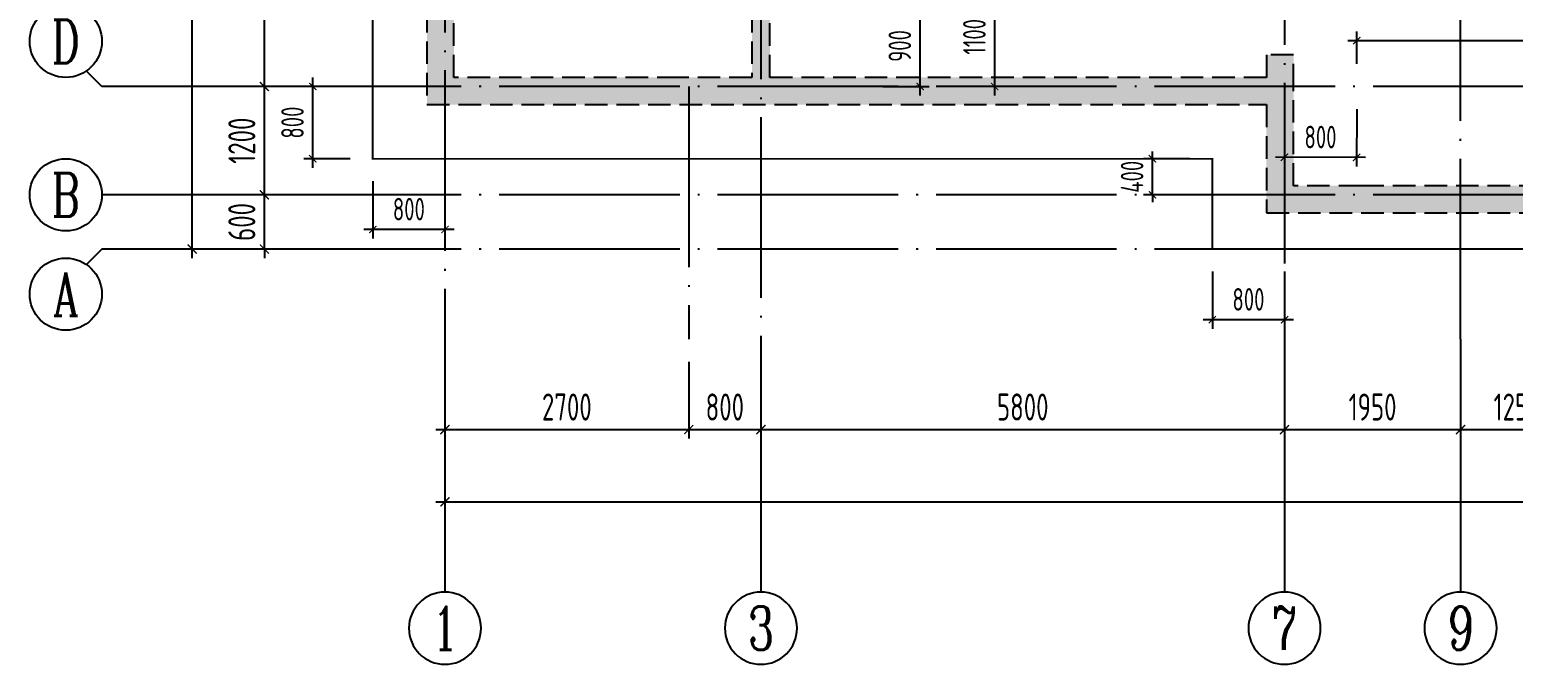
# Model space of a CAD drawing. Extents: x -668857 to 154266, y -275694 to 291306.
# Drawn here: x -430676 to -414242, y 195067 to 202096 of the extents above; entities that cross this region are included whole.
import ezdxf
from ezdxf.enums import TextEntityAlignment as Align

# ---------------------------------------------------------------- set-up
doc = ezdxf.new("R2010")
doc.units = 0
doc.header["$LTSCALE"] = 1000
doc.linetypes.add('DASH', pattern=[0.35, 0.25, -0.1])
doc.linetypes.add('DOTE', pattern=[2.42, 2, -0.2, 0.02, -0.2])
doc.layers.get('0').update_dxf_attribs({"linetype": 'CONTINUOUS'})
doc.layers.get('DEFPOINTS').update_dxf_attribs({"linetype": 'CONTINUOUS'})
for name, color, linetype in [('A-AXIS', 1, 'CONTINUOUS'), ('A-DOTE', 10, 'DOTE'), ('AXIS_NUM', 7, 'CONTINUOUS'), ('S-J基础底板', 5, 'CONTINUOUS'), ('S-J基础底板标注', 3, 'CONTINUOUS'), ('S-Q墙填充', 252, 'CONTINUOUS'), ('S-Q墙实线', 6, 'CONTINUOUS'), ('S-Q墙虚线', 6, 'DASH'), ('S-Y一般标注', 3, 'CONTINUOUS')]:
    doc.layers.add(name, color=color, linetype=linetype)
doc.styles.add('TSSD_Axis', font='complex.shx', dxfattribs={"width": 0.7, "bigfont": 'hztxt.shx'})
doc.styles.add('TSSD_DIMENSION', font='Tssdeng.shx', dxfattribs={"width": 0.7, "bigfont": 'tssdchn.shx'})
doc.dimstyles.new('TSSD_100_100', dxfattribs={"dimtxt": 300, "dimasz": 100, "dimexe": 100, "dimexo": 250, "dimgap": 100, "dimtad": 1, "dimdec": 0, "dimzin": 0, "dimdsep": 46, "dimtxsty": 'TSSD_DIMENSION', "dimblk": 'ARCHTICK', "dimcen": 0, "dimdle": 100, "dimclrt": 7, "dimadec": 0, "dimazin": 0, "dimtfac": 1, "dimtdec": 0, "dimtix": 1, "dimtmove": 2, "dimatfit": 3, "dimldrblk": 'ARCHTICK', "dimfxl": 0, "dimtolj": 1, "dimtzin": 0, "dimarcsym": 0})
doc.dimstyles.new('TSSD_100_100$0', dxfattribs={"dimtxt": 300, "dimasz": 80, "dimexe": 100, "dimexo": 250, "dimgap": 100, "dimtad": 1, "dimdec": 0, "dimzin": 0, "dimdsep": 46, "dimtxsty": 'TSSD_DIMENSION', "dimblk": 'ARCHTICK', "dimcen": 0, "dimdle": 100, "dimclrd": 3, "dimclre": 3, "dimclrt": 7, "dimadec": 0, "dimazin": 0, "dimtfac": 1, "dimtdec": 0, "dimtix": 1, "dimtmove": 2, "dimatfit": 3, "dimldrblk": 'ARCHTICK', "dimfxl": 0, "dimtolj": 1, "dimtzin": 0, "dimarcsym": 0})

# ---------------------------------------------------------------- blocks, each defined once
blk = doc.blocks.new('_ArchTick')
at = {"color": 0, "linetype": 'ByBlock', "const_width": 0.15}
blk.add_lwpolyline([(-0.5, -0.5), (0.5, 0.5)], dxfattribs=at)
blk = doc.blocks.new('*D813')
at = {"layer": 'DEFPOINTS', "color": 0}
for p in [(-426876, 200667), (-426076, 200667), (-426876, 199883)]:
    blk.add_point(p, dxfattribs=at)
at = {"layer": 'S-J基础底板标注', "color": 3, "lineweight": -2}
for p, q in [((-426876, 200417), (-426876, 199783)), ((-426076, 200417), (-426076, 199783)), ((-425976, 199883), (-426976, 199883))]:
    blk.add_line(p, q, dxfattribs=at)
at = {"layer": 'S-J基础底板标注', "color": 3, "lineweight": -2, "xscale": 80, "yscale": 80, "zscale": 80, "rotation": 180}
blk.add_blockref('_ArchTick', (-426876, 199883), dxfattribs=at)
at = {"layer": 'S-J基础底板标注', "color": 3, "lineweight": -2, "xscale": 80, "yscale": 80, "zscale": 80}
blk.add_blockref('_ArchTick', (-426076, 199883), dxfattribs=at)
at = {"layer": 'S-J基础底板标注', "color": 7, "insert": (-426476, 200108), "char_height": 250, "attachment_point": 5, "style": 'TSSD_DIMENSION'}
blk.add_mtext('\\A1;800', dxfattribs=at)
blk = doc.blocks.new('*D820')
at = {"layer": 'DEFPOINTS', "color": 0}
for p in [(-419987, 202567), (-419323, 202567), (-419323, 201467)]:
    blk.add_point(p, dxfattribs=at)
at = {"layer": 'S-J基础底板标注', "color": 3, "lineweight": -2}
for p, q in [((-419987, 201367), (-419987, 202667)), ((-419573, 202567), (-420087, 202567)), ((-419573, 201467), (-420087, 201467))]:
    blk.add_line(p, q, dxfattribs=at)
at = {"layer": 'S-J基础底板标注', "color": 3, "lineweight": -2, "xscale": 80, "yscale": 80, "zscale": 80}
for p, rotation in [((-419987, 202567), 90), ((-419987, 201467), 270)]:
    blk.add_blockref('_ArchTick', p, dxfattribs=dict(at, rotation=rotation))
at = {"layer": 'S-J基础底板标注', "color": 7, "insert": (-420212, 202017), "char_height": 250, "attachment_point": 5, "rotation": 90, "style": 'TSSD_DIMENSION'}
blk.add_mtext('\\A1;1100', dxfattribs=at)
blk = doc.blocks.new('*D897')
at = {"layer": 'DEFPOINTS', "color": 0, "ltscale": 0.5}
for p in [(-411179, 201975), (-415976, 201467), (-411179, 201467)]:
    blk.add_point(p, dxfattribs=at)
at = {"layer": 'S-J基础底板标注', "color": 3, "lineweight": -2, "ltscale": 0.5}
for p, q in [((-415976, 201717), (-415976, 202075)), ((-411179, 201717), (-411179, 202075)), ((-416076, 201975), (-411079, 201975))]:
    blk.add_line(p, q, dxfattribs=at)
at = {"layer": 'S-J基础底板标注', "color": 3, "lineweight": -2, "ltscale": 0.5, "xscale": 80, "yscale": 80, "zscale": 80, "rotation": 180}
blk.add_blockref('_ArchTick', (-415976, 201975), dxfattribs=at)
at = {"layer": 'S-J基础底板标注', "color": 3, "lineweight": -2, "ltscale": 0.5, "xscale": 80, "yscale": 80, "zscale": 80}
blk.add_blockref('_ArchTick', (-411179, 201975), dxfattribs=at)
blk = doc.blocks.new('*D828')
at = {"layer": 'DEFPOINTS', "color": 0}
for p in [(-427540, 201467), (-426876, 201467), (-426876, 200667)]:
    blk.add_point(p, dxfattribs=at)
at = {"layer": 'S-J基础底板标注', "color": 3, "lineweight": -2}
for p, q in [((-427540, 200567), (-427540, 201567)), ((-427126, 201467), (-427640, 201467)), ((-427126, 200667), (-427640, 200667))]:
    blk.add_line(p, q, dxfattribs=at)
at = {"layer": 'S-J基础底板标注', "color": 3, "lineweight": -2, "xscale": 80, "yscale": 80, "zscale": 80}
for p, rotation in [((-427540, 201467), 89.99961742038522), ((-427540, 200667), 269.9996174203853)]:
    blk.add_blockref('_ArchTick', p, dxfattribs=dict(at, rotation=rotation))
at = {"layer": 'S-J基础底板标注', "color": 7, "insert": (-427765, 201067), "char_height": 250, "attachment_point": 5, "rotation": 89.9996, "style": 'TSSD_DIMENSION'}
blk.add_mtext('\\A1;800', dxfattribs=at)
blk = doc.blocks.new('*D830')
at = {"layer": 'DEFPOINTS', "color": 0}
for p in [(-417576, 199667), (-416776, 199666), (-417576, 198884)]:
    blk.add_point(p, dxfattribs=at)
at = {"layer": 'S-J基础底板标注', "color": 3, "lineweight": -2}
for p, q in [((-417576, 199417), (-417576, 198784)), ((-416776, 199416), (-416776, 198784)), ((-416676, 198884), (-417676, 198884))]:
    blk.add_line(p, q, dxfattribs=at)
at = {"layer": 'S-J基础底板标注', "color": 3, "lineweight": -2, "xscale": 80, "yscale": 80, "zscale": 80}
for p, rotation in [((-417576, 198884), 179.9870165718441), ((-416776, 198884), 359.987016571844)]:
    blk.add_blockref('_ArchTick', p, dxfattribs=dict(at, rotation=rotation))
at = {"layer": 'S-J基础底板标注', "color": 7, "insert": (-417176, 199109), "char_height": 250, "attachment_point": 5, "rotation": 359.987, "style": 'TSSD_DIMENSION'}
blk.add_mtext('\\A1;800', dxfattribs=at)
blk = doc.blocks.new('*D859')
at = {"layer": 'DEFPOINTS', "color": 0}
for p in [(-416776, 201469), (-415976, 201467), (-416778, 200683)]:
    blk.add_point(p, dxfattribs=at)
at = {"layer": 'S-J基础底板标注', "color": 3, "lineweight": -2}
for p, q in [((-416777, 201219), (-416778, 200583)), ((-415977, 201217), (-415978, 200581)), ((-415878, 200681), (-416878, 200683))]:
    blk.add_line(p, q, dxfattribs=at)
at = {"layer": 'S-J基础底板标注', "color": 3, "lineweight": -2, "xscale": 80, "yscale": 80, "zscale": 80}
for p, rotation in [((-416778, 200683), 179.8622323117118), ((-415978, 200681), 359.8622323117119)]:
    blk.add_blockref('_ArchTick', p, dxfattribs=dict(at, rotation=rotation))
at = {"layer": 'S-J基础底板标注', "color": 7, "insert": (-416378, 200907), "char_height": 250, "attachment_point": 5, "rotation": 359.8622, "style": 'TSSD_DIMENSION'}
blk.add_mtext('\\A1;800', dxfattribs=at)
blk = doc.blocks.new('ts_axno')
at = {"color": 0, "linetype": 'ByBlock', "lineweight": -2}
blk.add_circle((0, 0), 0.5, dxfattribs=at)
at = {"color": 0, "linetype": 'ByBlock', "lineweight": -2, "style": 'TSSD_Axis', "width": 0.7}
blk.add_attdef('A', text='', height=0.6, dxfattribs=at).set_placement((0, 0), align=Align.MIDDLE_CENTER)
blk = doc.blocks.new('*D100')
at = {"layer": 'DEFPOINTS', "color": 0}
for p in [(2600, 5200), (3600, 5200), (3600, 4600)]:
    blk.add_point(p, dxfattribs=at)
at = {"layer": 'S-Y一般标注', "color": 0, "lineweight": -2}
for p, q in [((2600, 5200), (2600, 5300)), ((3350, 5200), (2500, 5200)), ((2600, 4600), (2600, 5200)), ((3350, 4600), (2500, 4600)), ((2600, 4600), (2600, 4500))]:
    blk.add_line(p, q, dxfattribs=at)
at = {"layer": 'S-Y一般标注', "color": 0, "lineweight": -2, "xscale": 100, "yscale": 100, "zscale": 100}
for p, rotation in [((2600, 5200), 270), ((2600, 4600), 90)]:
    blk.add_blockref('_ArchTick', p, dxfattribs=dict(at, rotation=rotation))
at = {"layer": 'S-Y一般标注', "color": 7, "insert": (2350, 4900), "char_height": 300, "attachment_point": 5, "rotation": 90, "style": 'TSSD_DIMENSION'}
blk.add_mtext('\\A1;600', dxfattribs=at)
blk = doc.blocks.new('*D106')
at = {"layer": 'DEFPOINTS', "color": 0}
for p in [(1800, 20100), (3600, 20100), (3600, 4600)]:
    blk.add_point(p, dxfattribs=at)
at = {"layer": 'S-Y一般标注', "color": 0, "lineweight": -2}
for p, q in [((3350, 20100), (1700, 20100)), ((1800, 4500), (1800, 20200)), ((3350, 4600), (1700, 4600))]:
    blk.add_line(p, q, dxfattribs=at)
at = {"layer": 'S-Y一般标注', "color": 0, "lineweight": -2, "xscale": 100, "yscale": 100, "zscale": 100}
for p, rotation in [((1800, 20100), 90), ((1800, 4600), 270)]:
    blk.add_blockref('_ArchTick', p, dxfattribs=dict(at, rotation=rotation))
at = {"layer": 'S-Y一般标注', "color": 7, "insert": (1550, 12350), "char_height": 300, "attachment_point": 5, "rotation": 90, "style": 'TSSD_DIMENSION'}
blk.add_mtext('\\A1;15500', dxfattribs=at)
blk = doc.blocks.new('*D110')
at = {"layer": 'DEFPOINTS', "color": 0}
for p in [(2600, 6400), (3600, 6400), (3600, 5200)]:
    blk.add_point(p, dxfattribs=at)
at = {"layer": 'S-Y一般标注', "color": 0, "lineweight": -2}
for p, q in [((2600, 5100), (2600, 6500)), ((3350, 6400), (2500, 6400)), ((3350, 5200), (2500, 5200))]:
    blk.add_line(p, q, dxfattribs=at)
at = {"layer": 'S-Y一般标注', "color": 0, "lineweight": -2, "xscale": 100, "yscale": 100, "zscale": 100}
for p, rotation in [((2600, 6400), 90), ((2600, 5200), 270)]:
    blk.add_blockref('_ArchTick', p, dxfattribs=dict(at, rotation=rotation))
at = {"layer": 'S-Y一般标注', "color": 7, "insert": (2350, 5800), "char_height": 300, "attachment_point": 5, "rotation": 90, "style": 'TSSD_DIMENSION'}
blk.add_mtext('\\A1;1200', dxfattribs=at)
blk = doc.blocks.new('*D111')
at = {"layer": 'DEFPOINTS', "color": 0}
for p in [(2600, 9400), (3600, 9400), (3600, 6400)]:
    blk.add_point(p, dxfattribs=at)
at = {"layer": 'S-Y一般标注', "color": 0, "lineweight": -2}
for p, q in [((3350, 9400), (2500, 9400)), ((2600, 6300), (2600, 9500)), ((3350, 6400), (2500, 6400))]:
    blk.add_line(p, q, dxfattribs=at)
at = {"layer": 'S-Y一般标注', "color": 0, "lineweight": -2, "xscale": 100, "yscale": 100, "zscale": 100}
for p, rotation in [((2600, 9400), 90), ((2600, 6400), 270)]:
    blk.add_blockref('_ArchTick', p, dxfattribs=dict(at, rotation=rotation))
at = {"layer": 'S-Y一般标注', "color": 7, "insert": (2350, 7900), "char_height": 300, "attachment_point": 5, "rotation": 90, "style": 'TSSD_DIMENSION'}
blk.add_mtext('\\A1;3000', dxfattribs=at)
blk = doc.blocks.new('*D116')
at = {"layer": 'DEFPOINTS', "color": 0}
for p in [(7300, 3600), (8100, 3600), (8100, 2600)]:
    blk.add_point(p, dxfattribs=at)
at = {"layer": 'S-Y一般标注', "color": 0, "lineweight": -2}
for p, q in [((7300, 3350), (7300, 2500)), ((8100, 3350), (8100, 2500)), ((7200, 2600), (8200, 2600))]:
    blk.add_line(p, q, dxfattribs=at)
at = {"layer": 'S-Y一般标注', "color": 0, "lineweight": -2, "xscale": 100, "yscale": 100, "zscale": 100, "rotation": 180}
blk.add_blockref('_ArchTick', (7300, 2600), dxfattribs=at)
at = {"layer": 'S-Y一般标注', "color": 0, "lineweight": -2, "xscale": 100, "yscale": 100, "zscale": 100}
blk.add_blockref('_ArchTick', (8100, 2600), dxfattribs=at)
at = {"layer": 'S-Y一般标注', "color": 7, "insert": (7700, 2850), "char_height": 300, "attachment_point": 5, "style": 'TSSD_DIMENSION'}
blk.add_mtext('\\A1;800', dxfattribs=at)
blk = doc.blocks.new('*D117')
at = {"layer": 'DEFPOINTS', "color": 0}
for p in [(8100, 3600), (13900, 3600), (13900, 2600)]:
    blk.add_point(p, dxfattribs=at)
at = {"layer": 'S-Y一般标注', "color": 0, "lineweight": -2}
for p, q in [((8100, 3350), (8100, 2500)), ((13900, 3350), (13900, 2500)), ((8000, 2600), (14000, 2600))]:
    blk.add_line(p, q, dxfattribs=at)
at = {"layer": 'S-Y一般标注', "color": 0, "lineweight": -2, "xscale": 100, "yscale": 100, "zscale": 100, "rotation": 180}
blk.add_blockref('_ArchTick', (8100, 2600), dxfattribs=at)
at = {"layer": 'S-Y一般标注', "color": 0, "lineweight": -2, "xscale": 100, "yscale": 100, "zscale": 100}
blk.add_blockref('_ArchTick', (13900, 2600), dxfattribs=at)
at = {"layer": 'S-Y一般标注', "color": 7, "insert": (11000, 2850), "char_height": 300, "attachment_point": 5, "style": 'TSSD_DIMENSION'}
blk.add_mtext('\\A1;5800', dxfattribs=at)
blk = doc.blocks.new('*D128')
at = {"layer": 'DEFPOINTS', "color": 0}
for p in [(4600, 3600), (54600, 3600), (54600, 1800)]:
    blk.add_point(p, dxfattribs=at)
at = {"layer": 'S-Y一般标注', "color": 0, "lineweight": -2}
for p, q in [((4600, 3350), (4600, 1700)), ((54600, 3350), (54600, 1700)), ((4500, 1800), (54700, 1800))]:
    blk.add_line(p, q, dxfattribs=at)
at = {"layer": 'S-Y一般标注', "color": 0, "lineweight": -2, "xscale": 100, "yscale": 100, "zscale": 100, "rotation": 180}
blk.add_blockref('_ArchTick', (4600, 1800), dxfattribs=at)
at = {"layer": 'S-Y一般标注', "color": 0, "lineweight": -2, "xscale": 100, "yscale": 100, "zscale": 100}
blk.add_blockref('_ArchTick', (54600, 1800), dxfattribs=at)
at = {"layer": 'S-Y一般标注', "color": 7, "insert": (29600, 2050), "char_height": 300, "attachment_point": 5, "style": 'TSSD_DIMENSION'}
blk.add_mtext('\\A1;50000', dxfattribs=at)
blk = doc.blocks.new('*D129')
at = {"layer": 'DEFPOINTS', "color": 0}
for p in [(13900, 3600), (15850, 3600), (15850, 2600)]:
    blk.add_point(p, dxfattribs=at)
at = {"layer": 'S-Y一般标注', "color": 0, "lineweight": -2}
for p, q in [((13900, 3350), (13900, 2500)), ((15850, 3350), (15850, 2500)), ((13800, 2600), (15950, 2600))]:
    blk.add_line(p, q, dxfattribs=at)
at = {"layer": 'S-Y一般标注', "color": 0, "lineweight": -2, "xscale": 100, "yscale": 100, "zscale": 100, "rotation": 180}
blk.add_blockref('_ArchTick', (13900, 2600), dxfattribs=at)
at = {"layer": 'S-Y一般标注', "color": 0, "lineweight": -2, "xscale": 100, "yscale": 100, "zscale": 100}
blk.add_blockref('_ArchTick', (15850, 2600), dxfattribs=at)
at = {"layer": 'S-Y一般标注', "color": 7, "insert": (14875, 2850), "char_height": 300, "attachment_point": 5, "style": 'TSSD_DIMENSION'}
blk.add_mtext('\\A1;1950', dxfattribs=at)
blk = doc.blocks.new('*D130')
at = {"layer": 'DEFPOINTS', "color": 0}
for p in [(4600, 3600), (7300, 3600), (7300, 2600)]:
    blk.add_point(p, dxfattribs=at)
at = {"layer": 'S-Y一般标注', "color": 0, "lineweight": -2}
for p, q in [((4600, 3350), (4600, 2500)), ((7300, 3350), (7300, 2500)), ((4500, 2600), (7400, 2600))]:
    blk.add_line(p, q, dxfattribs=at)
at = {"layer": 'S-Y一般标注', "color": 0, "lineweight": -2, "xscale": 100, "yscale": 100, "zscale": 100, "rotation": 180}
blk.add_blockref('_ArchTick', (4600, 2600), dxfattribs=at)
at = {"layer": 'S-Y一般标注', "color": 0, "lineweight": -2, "xscale": 100, "yscale": 100, "zscale": 100}
blk.add_blockref('_ArchTick', (7300, 2600), dxfattribs=at)
at = {"layer": 'S-Y一般标注', "color": 7, "insert": (5950, 2850), "char_height": 300, "attachment_point": 5, "style": 'TSSD_DIMENSION'}
blk.add_mtext('\\A1;2700', dxfattribs=at)
blk = doc.blocks.new('*D147')
at = {"layer": 'DEFPOINTS', "color": 0}
for p in [(15850, 3600), (17100, 3600), (17100, 2600)]:
    blk.add_point(p, dxfattribs=at)
at = {"layer": 'S-Y一般标注', "color": 0, "lineweight": -2}
for p, q in [((15850, 3350), (15850, 2500)), ((17100, 3350), (17100, 2500)), ((15750, 2600), (17200, 2600))]:
    blk.add_line(p, q, dxfattribs=at)
at = {"layer": 'S-Y一般标注', "color": 0, "lineweight": -2, "xscale": 100, "yscale": 100, "zscale": 100, "rotation": 180}
blk.add_blockref('_ArchTick', (15850, 2600), dxfattribs=at)
at = {"layer": 'S-Y一般标注', "color": 0, "lineweight": -2, "xscale": 100, "yscale": 100, "zscale": 100}
blk.add_blockref('_ArchTick', (17100, 2600), dxfattribs=at)
at = {"layer": 'S-Y一般标注', "color": 7, "insert": (16475, 2850), "char_height": 300, "attachment_point": 5, "style": 'TSSD_DIMENSION'}
blk.add_mtext('\\A1;1250', dxfattribs=at)
blk = doc.blocks.new('*D505')
at = {"layer": 'DEFPOINTS', "color": 0}
for p in [(-418240, 200667), (-417576, 200667), (-417576, 200267)]:
    blk.add_point(p, dxfattribs=at)
at = {"layer": 'S-J基础底板标注', "color": 3, "lineweight": -2}
for p, q in [((-417826, 200667), (-418340, 200667)), ((-418240, 200667), (-418240, 200747)), ((-418240, 200267), (-418240, 200667)), ((-417826, 200267), (-418340, 200267)), ((-418240, 200267), (-418240, 200187))]:
    blk.add_line(p, q, dxfattribs=at)
at = {"layer": 'S-J基础底板标注', "color": 3, "lineweight": -2, "xscale": 80, "yscale": 80, "zscale": 80}
for p, rotation in [((-418240, 200667), 269.9982670159001), ((-418240, 200267), 89.99826701590008)]:
    blk.add_blockref('_ArchTick', p, dxfattribs=dict(at, rotation=rotation))
at = {"layer": 'S-J基础底板标注', "color": 7, "insert": (-418465, 200467), "char_height": 250, "attachment_point": 5, "rotation": 89.9983, "style": 'TSSD_DIMENSION'}
blk.add_mtext('\\A1;400', dxfattribs=at)
blk = doc.blocks.new('*D509')
at = {"layer": 'DEFPOINTS', "color": 0}
for p in [(-421476, 202366), (-420813, 202366), (-421476, 201467)]:
    blk.add_point(p, dxfattribs=at)
at = {"layer": 'S-J基础底板标注', "color": 3, "lineweight": -2}
for p, q in [((-421226, 202366), (-420713, 202366)), ((-420813, 201367), (-420813, 202466)), ((-421226, 201467), (-420713, 201467))]:
    blk.add_line(p, q, dxfattribs=at)
at = {"layer": 'S-J基础底板标注', "color": 3, "lineweight": -2, "xscale": 80, "yscale": 80, "zscale": 80}
for p, rotation in [((-420813, 202366), 89.99949602903398), ((-420813, 201467), 269.9994960290339)]:
    blk.add_blockref('_ArchTick', p, dxfattribs=dict(at, rotation=rotation))
at = {"layer": 'S-J基础底板标注', "color": 7, "insert": (-421038, 201916), "char_height": 250, "attachment_point": 5, "rotation": 89.9995, "style": 'TSSD_DIMENSION'}
blk.add_mtext('\\A1;900', dxfattribs=at)
blk = doc.blocks.new('20210824.17211196')
at = {"layer": 'S-Q墙填充', "ltscale": 0.5}
h = blk.add_hatch(dxfattribs=at)
h.set_pattern_fill('ARMORED', color=252, scale=30, style=0)
h.set_pattern_definition([(50, (48278.55, 29260.87), (215.17805, -18.82564), [22.5, -247.5]), (355, (48278.55, 29260.87), (-41.6254, 225.65764), [18, -198]), (100.4514, (48296.48, 29259.3), (173.5528, 206.83186), [19.12206, -210.34263]), (46.1842, (48278.55, 29320.87), (320.1723, -49.6557), [33.75, -371.25]), (96.6356, (48305.23, 29316.73), (280.3988, 292.2354), [28.6831, -315.5139]), (351.1842, (48278.55, 29320.87), (280.3986, 292.2356), [27, -297]), (21, (48308.55, 29305.87), (179.07212, -120.78567), [22.5, -247.5]), (326, (48308.55, 29305.87), (72.9946, 217.545), [18, -198]), (71.4514, (48323.47, 29295.8), (252.0668, 96.75915), [19.12206, -210.34263]), (37.5, (48278.55, 29260.87), (3.647957, 99.868156), [0, -195.6, 0, -201, 0, -198.75]), (7.5, (48278.55, 29260.87), (78.92086, 118.32351), [0, -114.6, 0, -191.1, 0, -75.75]), (327.5, (48211.65, 29260.87), (160.14673, -6.76646), [0, -75, 0, -234, 0, -310.5]), (317.5, (48181.65, 29260.87), (174.95585, 30.0315), [0, -97.5, 0, -155.4, 0, -220.5]), (45, (48278.55, 29260.87), (-106.06602, 106.06602), [])])
h.paths.add_polyline_path([(147542, 66729), (145942, 66729), (145542, 66729), (142642, 66729), (142192, 66729), (141292, 66729), (140842, 66729), (139342, 66729), (139342, 67529), (139342, 68529), (138692, 68529), (137042, 68529), (136442, 68529), (136442, 68779), (133242, 68779), (133242, 68529), (132642, 68529), (131042, 68529), (130342, 68529), (130342, 67529), (130342, 66729), (117642, 66729), (117192, 66729), (116292, 66729), (115842, 66729), (114342, 66729), (114342, 67529), (114342, 68529), (113692, 68529), (112042, 68529), (111442, 68529), (111442, 68779), (108242, 68779), (108242, 68529), (107642, 68529), (106042, 68529), (105342, 68529), (105342, 67529), (105342, 66729), (97142, 66729), (97142, 63729), (97142, 61129), (97142, 59029), (99942, 59029), (106442, 59029), (106442, 57829), (107492, 57829), (109842, 57829), (112192, 57829), (113242, 57829), (113242, 59029), (118842, 59029), (119742, 59029), (122342, 59029), (124942, 59029), (125842, 59029), (131442, 59029), (131442, 57829), (132492, 57829), (134842, 57829), (137192, 57829), (138242, 57829), (138242, 59029), (143842, 59029), (144742, 59029), (147542, 59029)])
h.paths.add_polyline_path([(100942, 59329), (100942, 60779), (100742, 60779), (100742, 59329), (99942, 59329), (97442, 59329), (97442, 61129), (97442, 63629), (98142, 63629), (98142, 63829), (97442, 63829), (97442, 66429), (97842, 66429), (98742, 66429), (99042, 66429), (99042, 65779), (99242, 65779), (99242, 66429), (101942, 66429), (101942, 63629), (102142, 63629), (102142, 66429), (102492, 66429), (103392, 66429), (103742, 66429), (103742, 65629), (103942, 65629), (103942, 66429), (105642, 66429), (105642, 67529), (105642, 68229), (106042, 68229), (107642, 68229), (108342, 68229), (108342, 67029), (108542, 67029), (108542, 68329), (108542, 68479), (111142, 68479), (111142, 68329), (111142, 67029), (111342, 67029), (111342, 68229), (112042, 68229), (113692, 68229), (114042, 68229), (114042, 67529), (114042, 66429), (115742, 66429), (115742, 65629), (115942, 65629), (115942, 66429), (116292, 66429), (117192, 66429), (117542, 66429), (117542, 63629), (117742, 63629), (117742, 66429), (120442, 66429), (120442, 63629), (120642, 63629), (120642, 66429), (120942, 66429), (121942, 66429), (122242, 66429), (122242, 66429), (122442, 66429), (122442, 66429), (122742, 66429), (123742, 66429), (124042, 66429), (124042, 63629), (124242, 63629), (124242, 66429), (126942, 66429), (126942, 63629), (127142, 63629), (127142, 66429), (127492, 66429), (128392, 66429), (128742, 66429), (128742, 65629), (128942, 65629), (128942, 66429), (130642, 66429), (130642, 67529), (130642, 68229), (131042, 68229), (132642, 68229), (133342, 68229), (133342, 67029), (133542, 67029), (133542, 68479), (136142, 68479), (136142, 67029), (136342, 67029), (136342, 68229), (137042, 68229), (138692, 68229), (139042, 68229), (139042, 67529), (139042, 66429), (140742, 66429), (140742, 65629), (140942, 65629), (140942, 66429), (141292, 66429), (142192, 66429), (142542, 66429), (142542, 63629), (142742, 63629), (142742, 66429), (145442, 66429), (145442, 65779), (145642, 65779), (145642, 66429), (145942, 66429), (146842, 66429), (147242, 66429), (147242, 63829), (146542, 63829), (146542, 63629), (147242, 63629), (147242, 61129), (147242, 59329), (144742, 59329), (143942, 59329), (143942, 60779), (143742, 60779), (143742, 59329), (138242, 59329), (138242, 59579), (137942, 59579), (137942, 59229), (137942, 58129), (137192, 58129), (134842, 58129), (132492, 58129), (131742, 58129), (131742, 59229), (131742, 59579), (131442, 59579), (131442, 59329), (125942, 59329), (125942, 60779), (125742, 60779), (125742, 59329), (124942, 59329), (122342, 59329), (119742, 59329), (118942, 59329), (118942, 60779), (118742, 60779), (118742, 59329), (113242, 59329), (113242, 59579), (112942, 59579), (112942, 59229), (112942, 58129), (112192, 58129), (109842, 58129), (107492, 58129), (106742, 58129), (106742, 59229), (106742, 59579), (106442, 59579), (106442, 59329)], flags=16)
at = {"layer": 'S-Q墙虚线', "color": 6}
for points in [[(111442, 68779), (108242, 68779), (108242, 68529), (107642, 68529), (106042, 68529), (105342, 68529), (105342, 67529), (105342, 66729), (97142, 66729), (97142, 63729), (97142, 61129), (97142, 59029), (99942, 59029), (106442, 59029), (106442, 57829), (107492, 57829), (109842, 57829)], [(109842, 58129), (107492, 58129), (106742, 58129), (106742, 59229), (106742, 59579), (106442, 59579), (106442, 59329), (100942, 59329), (100942, 60779), (100742, 60779), (100742, 59329), (99942, 59329), (97442, 59329), (97442, 61129), (97442, 63629), (98142, 63629), (98142, 63829), (97442, 63829), (97442, 66429), (97842, 66429), (98742, 66429)]]:
    blk.add_lwpolyline(points, dxfattribs=at)
blk = doc.blocks.new('20210726.16350016')
at = {"layer": 'A-AXIS'}
for p, q in [((800, 6400), (628.4, 6571.7)), ((3600, 6400), (800, 6400)), ((3600, 5200), (800, 5200)), ((800, 4600), (628.4, 4428.4)), ((3600, 4600), (800, 4600)), ((4600, 3600), (4600, 800)), ((8100, 3600), (8100, 800)), ((13900, 3600), (13900, 800)), ((15850, 3600), (15850, 800))]:
    blk.add_line(p, q, dxfattribs=at)
at = {"layer": 'A-DOTE'}
for p, q in [((4600, 21100), (4600, 3600)), ((13900.2, 13700), (13900, 3600)), ((15850, 3600), (15850, 11500)), ((8100, 10900), (8100, 3600)), ((55600, 6400), (3600, 6400)), ((7300, 6400), (7300, 3600)), ((55600, 5200), (3600, 5200)), ((55600, 4600), (3600, 4600))]:
    blk.add_line(p, q, dxfattribs=at)
at = {"layer": 'A-AXIS'}
ref = blk.add_blockref('ts_axno', (400, 6900), dxfattribs=dict(at, xscale=800, yscale=800, zscale=800, rotation=180))
ref.add_attrib('C', 'D', dxfattribs={"layer": 'AXIS_NUM', "height": 480, "style": 'TSSD_Axis', "width": 0.7}).set_placement((400, 6900), align=Align.MIDDLE_CENTER)
ref = blk.add_blockref('ts_axno', (400, 5200), dxfattribs=dict(at, xscale=800, yscale=800, zscale=800))
ref.add_attrib('A', 'B', dxfattribs={"layer": 'AXIS_NUM', "height": 480, "style": 'TSSD_Axis', "width": 0.7}).set_placement((400, 5200), align=Align.MIDDLE_CENTER)
ref = blk.add_blockref('ts_axno', (400, 4100), dxfattribs=dict(at, xscale=800, yscale=800, zscale=800))
ref.add_attrib('F', 'A', dxfattribs={"layer": 'AXIS_NUM', "height": 480, "style": 'TSSD_Axis', "width": 0.7}).set_placement((400, 4100), align=Align.MIDDLE_CENTER)
ref = blk.add_blockref('ts_axno', (4600, 400), dxfattribs=dict(at, xscale=-800, yscale=800, zscale=800, rotation=180))
ref.add_attrib('1', '1', dxfattribs={"layer": 'AXIS_NUM', "height": 480, "style": 'TSSD_Axis', "width": 0.7}).set_placement((4600, 400), align=Align.MIDDLE_CENTER)
ref = blk.add_blockref('ts_axno', (8100, 400), dxfattribs=dict(at, xscale=-800, yscale=800, zscale=800, rotation=180))
ref.add_attrib('2', '3', dxfattribs={"layer": 'AXIS_NUM', "height": 480, "style": 'TSSD_Axis', "width": 0.7}).set_placement((8100, 400), align=Align.MIDDLE_CENTER)
ref = blk.add_blockref('ts_axno', (13900, 400), dxfattribs=dict(at, xscale=-800, yscale=800, zscale=800, rotation=180))
ref.add_attrib('5', '7', dxfattribs={"layer": 'AXIS_NUM', "height": 480, "style": 'TSSD_Axis', "width": 0.7}).set_placement((13900, 400), align=Align.MIDDLE_CENTER)
ref = blk.add_blockref('ts_axno', (15850, 400), dxfattribs=dict(at, xscale=-800, yscale=800, zscale=800, rotation=180))
ref.add_attrib('19', '9', dxfattribs={"layer": 'AXIS_NUM', "height": 480, "style": 'TSSD_Axis', "width": 0.7}).set_placement((15850, 400), align=Align.MIDDLE_CENTER)
at = {"layer": 'S-Y一般标注'}
for base, p1, p2, picture, middle in [((1800, 20100), (3600, 4600), (3600, 20100), '*D106', (1550, 12350)), ((2600, 9400), (3600, 6400), (3600, 9400), '*D111', (2350, 7900)), ((2600, 6400), (3600, 5200), (3600, 6400), '*D110', (2350, 5800)), ((2600, 5200), (3600, 4600), (3600, 5200), '*D100', (2350, 4900))]:
    dim = blk.add_linear_dim(base=base, p1=p1, p2=p2, angle=90, dimstyle='TSSD_100_100', dxfattribs=at)
    dim.commit()
    dim.dimension.update_dxf_attribs({"geometry": picture, "text_midpoint": middle})
for base, p1, p2, picture, middle in [((54600, 1800), (4600, 3600), (54600, 3600), '*D128', (29600, 2050)), ((7300, 2600), (4600, 3600), (7300, 3600), '*D130', (5950, 2850)), ((8100, 2600), (7300, 3600), (8100, 3600), '*D116', (7700, 2850)), ((13900, 2600), (8100, 3600), (13900, 3600), '*D117', (11000, 2850)), ((15850, 2600), (13900, 3600), (15850, 3600), '*D129', (14875, 2850)), ((17100, 2600), (15850, 3600), (17100, 3600), '*D147', (16475, 2850))]:
    dim = blk.add_linear_dim(base=base, p1=p1, p2=p2, dimstyle='TSSD_100_100', dxfattribs=at)
    dim.commit()
    dim.dimension.update_dxf_attribs({"geometry": picture, "text_midpoint": middle})

msp = doc.modelspace()

# ---------------------------------------------------------------- linework, layer by layer
at = {"layer": 'S-J基础底板', "const_width": 20}
msp.add_lwpolyline([(-417576.25, 199666.66), (-409576.22, 199666.66), (-409576.27, 200866.57), (-392376.21, 200866.9), (-392376.25, 199666.71), (-384776.26, 199666.71), (-384776.25, 200566.66), (-375176.27, 200566.7), (-375176.22, 209366.68), (-383476.24, 209366.68), (-383476.24, 211416.68), (-393676.24, 211416.68), (-393676.24, 209366.68), (-408476.24, 209366.68), (-408476.24, 211416.68), (-418676.24, 211416.68), (-418676.24, 209366.68), (-426876.24, 209366.68), (-426876.24, 200666.68), (-417576.21, 200666.68)], close=True, dxfattribs=at)

# ---------------------------------------------------------------- block references
at = {"layer": 'A-DOTE'}
msp.add_blockref('20210726.16350016', (-430676.23, 195066.61), dxfattribs=at)
at = {"layer": 'S-Q墙实线'}
msp.add_blockref('20210824.17211196', (-523418.53, 142237.67), dxfattribs=at)

# ---------------------------------------------------------------- dimensions: what is measured, and where the dimension line sits
at = {"layer": 'S-J基础底板标注'}
for p1, p2, distance, picture, middle in [((-419323.24, 201466.68), (-419323.24, 202566.56), 663.65, '*D820', (-420211.89, 202016.62)), ((-421476.31, 201466.66), (-421476.31, 202366.34), -663.65, '*D509', (-421037.66, 201916.5)), ((-426876.24, 200666.68), (-426876.24, 201466.66), 663.65, '*D828', (-427764.89, 201066.68)), ((-415976.31, 201466.68), (-416776.2, 201468.61), 785.5, '*D859', (-416377.6, 200907.15)), ((-426076.23, 200666.68), (-426876.24, 200666.68), 784.09, '*D813', (-426476.24, 200107.59)), ((-417576.26, 200266.66), (-417576.25, 200666.68), 663.67, '*D505', (-418464.92, 200466.7)), ((-416776.21, 199666.48), (-417576.25, 199666.66), 782.64, '*D830', (-417176.36, 199108.93))]:
    dim = msp.add_aligned_dim(p1=p1, p2=p2, distance=distance, dimstyle='TSSD_100_100$0', override={"dimtxt": 250}, dxfattribs=at)
    dim.commit()
    dim.dimension.update_dxf_attribs({"geometry": picture, "text_midpoint": middle})
at = {"layer": 'S-J基础底板标注', "color": 2, "ltscale": 0.5}
dim = msp.add_aligned_dim(p1=(-415976.31, 201466.68), p2=(-411178.64, 201466.68), distance=508.22, text=' ', dimstyle='TSSD_100_100$0', dxfattribs=at)
dim.commit()
dim.dimension.update_dxf_attribs({"geometry": '*D897', "text_midpoint": (-413577.47, 201974.9)})

doc.saveas('drawing.dxf')
